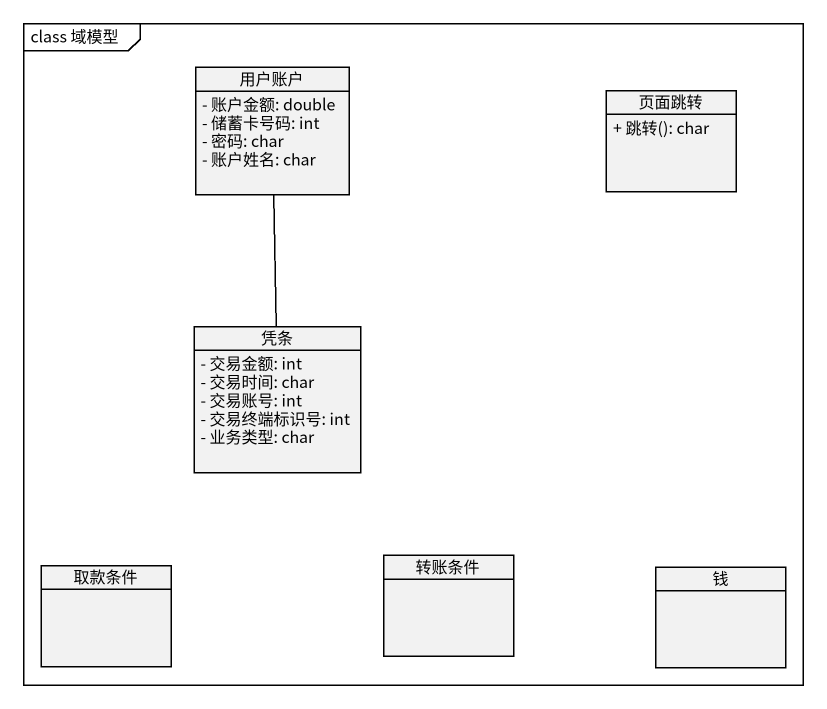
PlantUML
@startuml
mainframe class 域模型
hide circle
hide empty members
skinparam classAttributeIconSize 0
class 用户账户 {
  - 账户金额: double
  - 储蓄卡号码: int
  - 密码: char
  - 账户姓名: char
}
class 页面跳转 {
  + 跳转(): char
}
class 凭条 {
  - 交易金额: int
  - 交易时间: char
  - 交易账号: int
  - 交易终端标识号: int
  - 业务类型: char
}
class 取款条件
class 转账条件
class 钱
用户账户 -- 凭条
@enduml
